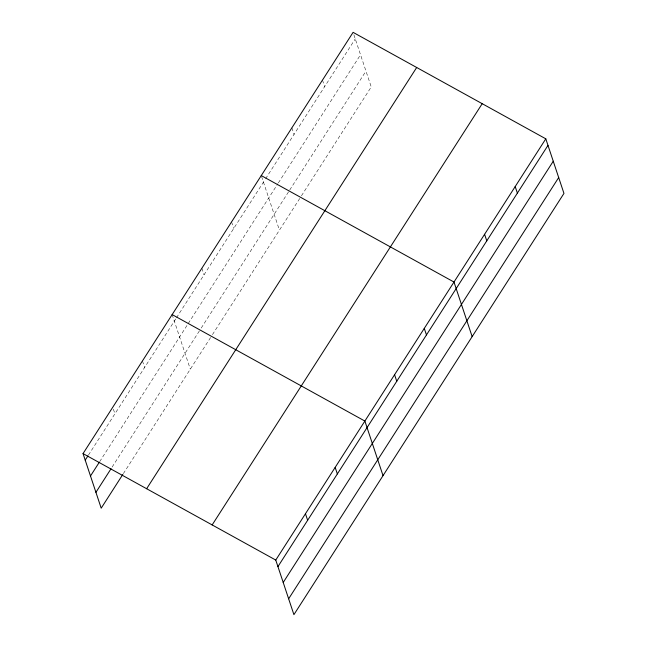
<?xml version="1.0" encoding="UTF-8"?>
<svg xmlns="http://www.w3.org/2000/svg" width="647" height="647" viewBox="0 0 647 647"><rect width="100%" height="100%" fill="white"/><g stroke="black" fill="none" stroke-linecap="round" stroke-linejoin="round"><path stroke-width="0.49" stroke-dasharray="3.23 2.43" d="M88.461 455.084L175.952 318.599M176.494 317.758L265.06 179.607M265.593 178.766L355.26 38.893M99.67 461.667L277.846 183.732M278.38 182.899L360.533 54.744M112.125 467.053L200.699 328.878M201.241 328.037L289.185 190.849M289.719 190.016L365.967 71.081M123.342 473.636L211.917 335.469M212.451 334.62L300.904 196.656M301.437 195.815L371.241 86.933L353.084 32.35M322.481 80.091L324.657 86.641M291.87 127.831L294.053 134.382M261.582 176.51L279.423 230.154M231.561 221.913L233.737 228.456M201.856 268.246L204.04 274.797M172.151 314.588L190.307 369.162M142.445 360.921L144.629 367.464M113.362 409.13L114.923 413.805"/><path stroke-width="0.97" d="M83.042 453.596L353.084 32.35L545.801 138.822L563.958 193.404L293.916 614.65L275.759 560.067L83.042 453.596L101.199 508.178L122.801 474.477M85.218 460.138L87.919 455.925M90.491 475.99L99.128 462.516M95.926 492.327L111.041 468.735M146.634 488.728L416.684 67.49M212.159 524.935L482.209 103.69M275.759 560.067L545.801 138.822M277.935 566.618L547.985 145.373M283.208 582.47L553.258 161.224M288.643 598.798L558.684 177.553M261.267 175.572L453.992 282.043L472.148 336.626M172.151 314.588L364.876 421.06L383.032 475.642M515.198 186.562L517.374 193.113M484.595 234.303L486.77 240.854M424.286 328.385L426.462 334.928M394.581 374.718L396.757 381.269M335.17 467.393L337.346 473.944M305.465 513.734L307.64 520.277"/></g></svg>
